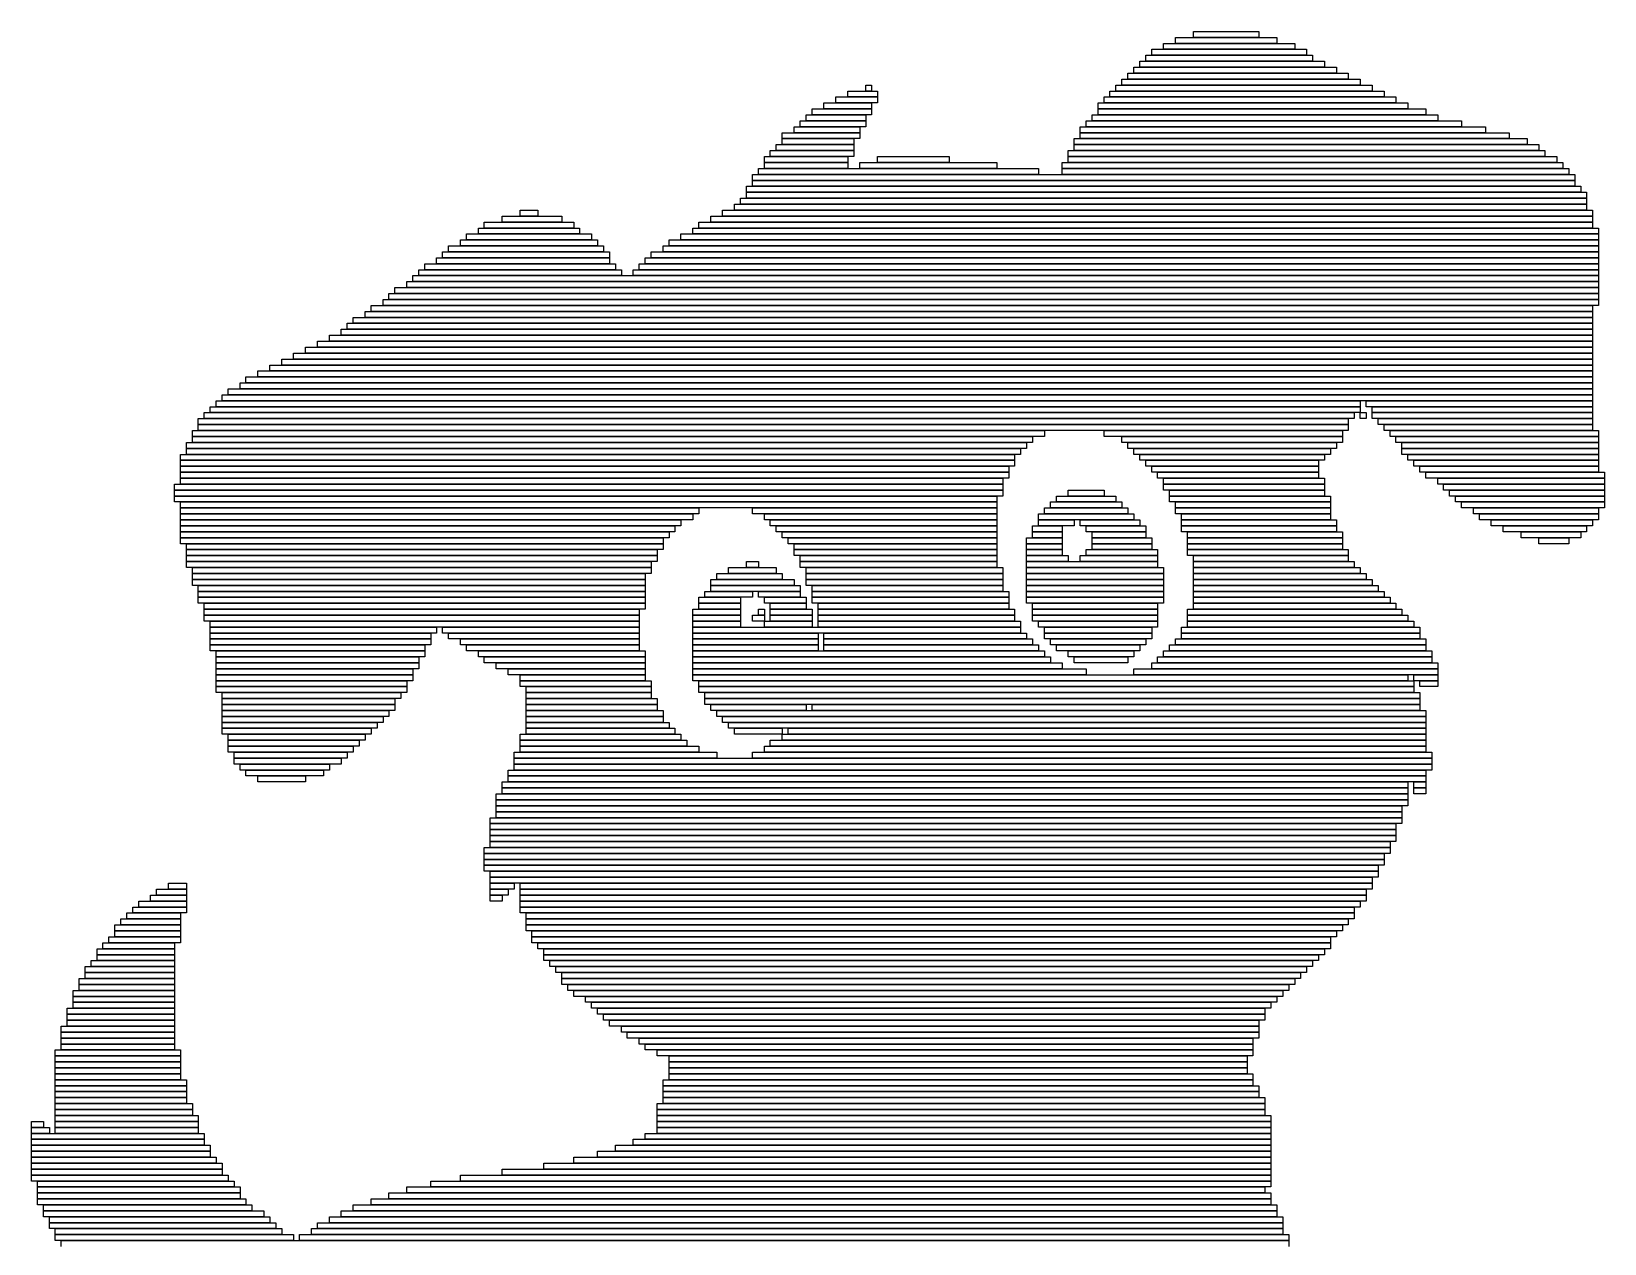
# Model space of a CAD drawing. Extents: x 379 to 644, y 319 to 705.
# Drawn here: x 380 to 644, y 501.5 to 705 of the extents above; entities that cross this region are included whole.
import ezdxf

# ---------------------------------------------------------------- set-up
doc = ezdxf.new("R2010")
doc.units = 0

msp = doc.modelspace()

# ---------------------------------------------------------------- linework, layer by layer
for p, q in [((575, 705), (586, 705)), ((575, 704), (575, 705)), ((586, 705), (586, 704)), ((570, 703), (592, 703)), ((570, 702), (570, 703)), ((572, 704), (589, 704)), ((572, 703), (572, 704)), ((589, 703), (572, 703)), ((586, 704), (575, 704)), ((589, 704), (589, 703)), ((592, 703), (592, 702)), ((566, 700), (597, 700)), ((566, 699), (566, 700)), ((567, 701), (595, 701)), ((567, 700), (567, 701)), ((595, 700), (567, 700)), ((568, 702), (594, 702)), ((568, 701), (568, 702)), ((594, 701), (568, 701)), ((592, 702), (570, 702)), ((594, 702), (594, 701)), ((595, 701), (595, 700)), ((597, 700), (597, 699)), ((563, 697), (603, 697)), ((563, 696), (563, 697)), ((564, 698), (601, 698)), ((564, 697), (564, 698)), ((601, 697), (564, 697)), ((565, 699), (599, 699)), ((565, 698), (565, 699)), ((599, 698), (565, 698)), ((597, 699), (566, 699)), ((599, 699), (599, 698)), ((601, 698), (601, 697)), ((603, 697), (603, 696)), ((517, 695), (522, 695)), ((517, 694), (517, 695)), ((520, 696), (521, 696)), ((520, 695), (520, 696)), ((521, 695), (520, 695)), ((521, 696), (521, 695)), ((522, 695), (522, 694)), ((561, 695), (607, 695)), ((561, 694), (561, 695)), ((562, 696), (605, 696)), ((562, 695), (562, 696)), ((605, 695), (562, 695)), ((603, 696), (563, 696)), ((605, 696), (605, 695)), ((607, 695), (607, 694)), ((511, 692), (521, 692)), ((511, 691), (511, 692)), ((513, 693), (521, 693)), ((513, 692), (513, 693)), ((521, 692), (513, 692)), ((515, 694), (522, 694)), ((515, 693), (515, 694)), ((522, 693), (515, 693)), ((522, 694), (517, 694)), ((521, 693), (521, 692)), ((521, 692), (521, 691)), ((522, 694), (522, 693)), ((559, 693), (611, 693)), ((559, 692), (559, 693)), ((611, 692), (559, 692)), ((559, 692), (614, 692)), ((559, 691), (559, 692)), ((560, 694), (609, 694)), ((560, 693), (560, 694)), ((609, 693), (560, 693)), ((607, 694), (561, 694)), ((609, 694), (609, 693)), ((611, 693), (611, 692)), ((614, 692), (614, 691)), ((509, 690), (520, 690)), ((509, 689), (509, 690)), ((510, 691), (520, 691)), ((510, 690), (510, 691)), ((520, 690), (510, 690)), ((521, 691), (511, 691)), ((520, 691), (520, 690)), ((520, 690), (520, 689)), ((557, 690), (620, 690)), ((557, 689), (557, 690)), ((558, 691), (616, 691)), ((558, 690), (558, 691)), ((616, 690), (558, 690)), ((614, 691), (559, 691)), ((616, 691), (616, 690)), ((620, 690), (620, 689)), ((506, 688), (519, 688)), ((506, 687), (506, 688)), ((519, 687), (506, 687)), ((506, 687), (518, 687)), ((506, 686), (506, 687)), ((508, 689), (519, 689)), ((508, 688), (508, 689)), ((519, 688), (508, 688)), ((520, 689), (509, 689)), ((518, 687), (518, 686)), ((519, 689), (519, 688)), ((519, 688), (519, 687)), ((555, 687), (631, 687)), ((555, 686), (555, 687)), ((556, 689), (624, 689)), ((556, 688), (556, 689)), ((624, 688), (556, 688)), ((556, 688), (628, 688)), ((556, 687), (556, 688)), ((628, 687), (556, 687)), ((620, 689), (557, 689)), ((624, 689), (624, 688)), ((628, 688), (628, 687)), ((631, 687), (631, 686)), ((503, 684), (517, 684)), ((503, 683), (503, 684)), ((504, 685), (518, 685)), ((504, 684), (504, 685)), ((518, 684), (504, 684)), ((505, 686), (518, 686)), ((505, 685), (505, 686)), ((518, 685), (505, 685)), ((518, 686), (506, 686)), ((517, 684), (517, 683)), ((518, 686), (518, 685)), ((518, 685), (518, 684)), ((522, 684), (534, 684)), ((522, 683), (522, 684)), ((534, 684), (534, 683)), ((554, 685), (634, 685)), ((554, 684), (554, 685)), ((634, 684), (554, 684)), ((554, 684), (636, 684)), ((554, 683), (554, 684)), ((631, 686), (555, 686)), ((555, 686), (633, 686)), ((555, 685), (555, 686)), ((633, 685), (555, 685)), ((633, 686), (633, 685)), ((634, 685), (634, 684)), ((636, 684), (636, 683)), ((502, 682), (549, 682)), ((502, 681), (502, 682)), ((517, 683), (503, 683)), ((503, 683), (517, 683)), ((503, 682), (503, 683)), ((517, 682), (503, 682)), ((517, 683), (517, 682)), ((519, 683), (542, 683)), ((519, 682), (519, 683)), ((542, 682), (519, 682)), ((534, 683), (522, 683)), ((542, 683), (542, 682)), ((549, 682), (549, 681)), ((553, 683), (637, 683)), ((553, 682), (553, 683)), ((637, 682), (553, 682)), ((553, 682), (638, 682)), ((553, 681), (553, 682)), ((636, 683), (554, 683)), ((637, 683), (637, 682)), ((638, 682), (638, 681)), ((500, 679), (640, 679)), ((500, 678), (500, 679)), ((501, 681), (639, 681)), ((501, 680), (501, 681)), ((639, 680), (501, 680)), ((501, 680), (639, 680)), ((501, 679), (501, 680)), ((639, 679), (501, 679)), ((549, 681), (502, 681)), ((638, 681), (553, 681)), ((639, 681), (639, 680)), ((639, 680), (639, 679)), ((640, 679), (640, 678)), ((498, 676), (641, 676)), ((498, 675), (498, 676)), ((499, 677), (641, 677)), ((499, 676), (499, 677)), ((641, 676), (499, 676)), ((640, 678), (500, 678)), ((500, 678), (641, 678)), ((500, 677), (500, 678)), ((641, 677), (500, 677)), ((641, 678), (641, 677)), ((641, 677), (641, 676)), ((641, 676), (641, 675)), ((459, 674), (469, 674)), ((459, 673), (459, 674)), ((462, 675), (465, 675)), ((462, 674), (462, 675)), ((465, 674), (462, 674)), ((465, 675), (465, 674)), ((469, 674), (469, 673)), ((494, 674), (642, 674)), ((494, 673), (494, 674)), ((496, 675), (642, 675)), ((496, 674), (496, 675)), ((642, 674), (496, 674)), ((641, 675), (498, 675)), ((642, 675), (642, 674)), ((642, 674), (642, 673)), ((453, 671), (474, 671)), ((453, 670), (453, 671)), ((455, 672), (472, 672)), ((455, 671), (455, 672)), ((472, 671), (455, 671)), ((456, 673), (471, 673)), ((456, 672), (456, 673)), ((471, 672), (456, 672)), ((469, 673), (459, 673)), ((471, 673), (471, 672)), ((472, 672), (472, 671)), ((474, 671), (474, 670)), ((489, 671), (643, 671)), ((489, 670), (489, 671)), ((491, 672), (643, 672)), ((491, 671), (491, 672)), ((643, 671), (491, 671)), ((492, 673), (642, 673)), ((492, 672), (492, 673)), ((642, 672), (492, 672)), ((642, 673), (494, 673)), ((642, 673), (642, 672)), ((643, 672), (643, 671)), ((643, 671), (643, 670)), ((449, 668), (477, 668)), ((449, 667), (449, 668)), ((450, 669), (476, 669)), ((450, 668), (450, 669)), ((476, 668), (450, 668)), ((452, 670), (475, 670)), ((452, 669), (452, 670)), ((475, 669), (452, 669)), ((474, 670), (453, 670)), ((475, 670), (475, 669)), ((476, 669), (476, 668)), ((477, 668), (477, 667)), ((484, 668), (643, 668)), ((484, 667), (484, 668)), ((486, 669), (643, 669)), ((486, 668), (486, 669)), ((643, 668), (486, 668)), ((487, 670), (643, 670)), ((487, 669), (487, 670)), ((643, 669), (487, 669)), ((643, 670), (489, 670)), ((643, 670), (643, 669)), ((643, 669), (643, 668)), ((643, 668), (643, 667)), ((446, 666), (478, 666)), ((446, 665), (446, 666)), ((448, 667), (477, 667)), ((448, 666), (448, 667)), ((477, 666), (448, 666)), ((477, 667), (449, 667)), ((477, 667), (477, 666)), ((478, 666), (478, 665)), ((482, 666), (643, 666)), ((482, 665), (482, 666)), ((483, 667), (643, 667)), ((483, 666), (483, 667)), ((643, 666), (483, 666)), ((643, 667), (484, 667)), ((643, 667), (643, 666)), ((643, 666), (643, 665)), ((443, 663), (643, 663)), ((443, 662), (443, 663)), ((444, 664), (643, 664)), ((444, 663), (444, 664)), ((643, 663), (444, 663)), ((445, 665), (479, 665)), ((445, 664), (445, 665)), ((479, 664), (445, 664)), ((478, 665), (446, 665)), ((479, 665), (479, 664)), ((481, 665), (643, 665)), ((481, 664), (481, 665)), ((643, 664), (481, 664)), ((643, 665), (482, 665)), ((643, 665), (643, 664)), ((643, 664), (643, 663)), ((643, 663), (643, 662)), ((439, 660), (643, 660)), ((439, 659), (439, 660)), ((440, 661), (643, 661)), ((440, 660), (440, 661)), ((643, 660), (440, 660)), ((441, 662), (643, 662)), ((441, 661), (441, 662)), ((643, 661), (441, 661)), ((643, 662), (443, 662)), ((643, 662), (643, 661)), ((643, 661), (643, 660)), ((643, 660), (643, 659)), ((436, 658), (642, 658)), ((436, 657), (436, 658)), ((437, 659), (642, 659)), ((437, 658), (437, 659)), ((642, 658), (437, 658)), ((643, 659), (439, 659)), ((642, 659), (642, 658)), ((642, 658), (642, 657)), ((432, 655), (642, 655)), ((432, 654), (432, 655)), ((433, 656), (642, 656)), ((433, 655), (433, 656)), ((642, 655), (433, 655)), ((434, 657), (642, 657)), ((434, 656), (434, 657)), ((642, 656), (434, 656)), ((642, 657), (436, 657)), ((642, 657), (642, 656)), ((642, 656), (642, 655)), ((642, 655), (642, 654)), ((428, 653), (642, 653)), ((428, 652), (428, 653)), ((430, 654), (642, 654)), ((430, 653), (430, 654)), ((642, 653), (430, 653)), ((642, 654), (432, 654)), ((642, 654), (642, 653)), ((642, 653), (642, 652)), ((422, 650), (642, 650)), ((422, 649), (422, 650)), ((424, 651), (642, 651)), ((424, 650), (424, 651)), ((642, 650), (424, 650)), ((426, 652), (642, 652)), ((426, 651), (426, 652)), ((642, 651), (426, 651)), ((642, 652), (428, 652)), ((642, 652), (642, 651)), ((642, 651), (642, 650)), ((642, 650), (642, 649)), ((416, 647), (642, 647)), ((416, 646), (416, 647)), ((418, 648), (642, 648)), ((418, 647), (418, 648)), ((642, 647), (418, 647)), ((420, 649), (642, 649)), ((420, 648), (420, 649)), ((642, 648), (420, 648)), ((642, 649), (422, 649)), ((642, 649), (642, 648)), ((642, 648), (642, 647)), ((642, 647), (642, 646)), ((413, 645), (642, 645)), ((413, 644), (413, 645)), ((415, 646), (642, 646)), ((415, 645), (415, 646)), ((642, 645), (415, 645)), ((642, 646), (416, 646)), ((642, 646), (642, 645)), ((642, 645), (642, 644)), ((410, 642), (603, 642)), ((410, 641), (410, 642)), ((411, 643), (603, 643)), ((411, 642), (411, 643)), ((603, 642), (411, 642)), ((412, 644), (642, 644)), ((412, 643), (412, 644)), ((642, 643), (412, 643)), ((642, 644), (413, 644)), ((603, 643), (603, 642)), ((603, 642), (603, 641)), ((604, 643), (642, 643)), ((604, 642), (604, 643)), ((642, 642), (604, 642)), ((605, 642), (642, 642)), ((605, 641), (605, 642)), ((642, 644), (642, 643)), ((642, 643), (642, 642)), ((642, 642), (642, 641)), ((408, 640), (601, 640)), ((408, 639), (408, 640)), ((601, 639), (408, 639)), ((408, 639), (601, 639)), ((408, 638), (408, 639)), ((409, 641), (602, 641)), ((409, 640), (409, 641)), ((602, 640), (409, 640)), ((603, 641), (410, 641)), ((601, 640), (601, 639)), ((601, 639), (601, 638)), ((602, 641), (602, 640)), ((603, 641), (604, 641)), ((603, 640), (603, 641)), ((604, 640), (603, 640)), ((604, 641), (604, 640)), ((642, 641), (605, 641)), ((605, 641), (642, 641)), ((605, 640), (605, 641)), ((642, 640), (605, 640)), ((606, 640), (642, 640)), ((606, 639), (606, 640)), ((642, 639), (606, 639)), ((607, 639), (642, 639)), ((607, 638), (607, 639)), ((642, 641), (642, 640)), ((642, 640), (642, 639)), ((642, 639), (642, 638)), ((407, 638), (550, 638)), ((407, 637), (407, 638)), ((550, 637), (407, 637)), ((407, 637), (548, 637)), ((407, 636), (407, 637)), ((601, 638), (408, 638)), ((548, 637), (548, 636)), ((550, 638), (550, 637)), ((560, 638), (600, 638)), ((560, 637), (560, 638)), ((600, 637), (560, 637)), ((563, 637), (600, 637)), ((563, 636), (563, 637)), ((600, 638), (600, 637)), ((600, 637), (600, 636)), ((642, 638), (607, 638)), ((608, 638), (643, 638)), ((608, 637), (608, 638)), ((643, 637), (608, 637)), ((609, 637), (643, 637)), ((609, 636), (609, 637)), ((643, 638), (643, 637)), ((643, 637), (643, 636)), ((405, 634), (545, 634)), ((405, 633), (405, 634)), ((406, 636), (547, 636)), ((406, 635), (406, 636)), ((547, 635), (406, 635)), ((406, 635), (546, 635)), ((406, 634), (406, 635)), ((546, 634), (406, 634)), ((548, 636), (407, 636)), ((545, 634), (545, 633)), ((546, 635), (546, 634)), ((547, 636), (547, 635)), ((600, 636), (563, 636)), ((564, 636), (599, 636)), ((564, 635), (564, 636)), ((599, 635), (564, 635)), ((565, 635), (598, 635)), ((565, 634), (565, 635)), ((598, 634), (565, 634)), ((566, 634), (597, 634)), ((566, 633), (566, 634)), ((597, 634), (597, 633)), ((598, 635), (598, 634)), ((599, 636), (599, 635)), ((643, 636), (609, 636)), ((610, 636), (643, 636)), ((610, 635), (610, 636)), ((643, 635), (610, 635)), ((610, 635), (643, 635)), ((610, 634), (610, 635)), ((643, 634), (610, 634)), ((611, 634), (643, 634)), ((611, 633), (611, 634)), ((643, 636), (643, 635)), ((643, 635), (643, 634)), ((643, 634), (643, 633)), ((545, 633), (405, 633)), ((405, 633), (545, 633)), ((405, 632), (405, 633)), ((545, 632), (405, 632)), ((405, 632), (544, 632)), ((405, 631), (405, 632)), ((544, 631), (405, 631)), ((405, 631), (544, 631)), ((405, 630), (405, 631)), ((544, 632), (544, 631)), ((544, 631), (544, 630)), ((545, 633), (545, 632)), ((597, 633), (566, 633)), ((567, 633), (596, 633)), ((567, 632), (567, 633)), ((596, 632), (567, 632)), ((568, 632), (596, 632)), ((568, 631), (568, 632)), ((596, 631), (568, 631)), ((569, 631), (596, 631)), ((569, 630), (569, 631)), ((596, 633), (596, 632)), ((596, 632), (596, 631)), ((596, 631), (596, 630)), ((643, 633), (611, 633)), ((612, 633), (643, 633)), ((612, 632), (612, 633)), ((643, 632), (612, 632)), ((613, 632), (643, 632)), ((613, 631), (613, 632)), ((643, 631), (613, 631)), ((614, 631), (644, 631)), ((614, 630), (614, 631)), ((643, 633), (643, 632)), ((643, 632), (643, 631)), ((644, 631), (644, 630)), ((404, 629), (543, 629)), ((404, 628), (404, 629)), ((544, 630), (405, 630)), ((405, 630), (543, 630)), ((405, 629), (405, 630)), ((543, 629), (405, 629)), ((543, 630), (543, 629)), ((543, 629), (543, 628)), ((596, 630), (569, 630)), ((570, 630), (597, 630)), ((570, 629), (570, 630)), ((597, 629), (570, 629)), ((570, 629), (597, 629)), ((570, 628), (570, 629)), ((597, 630), (597, 629)), ((597, 629), (597, 628)), ((644, 630), (614, 630)), ((616, 630), (644, 630)), ((616, 629), (616, 630)), ((644, 629), (616, 629)), ((617, 629), (644, 629)), ((617, 628), (617, 629)), ((644, 630), (644, 629)), ((644, 629), (644, 628)), ((543, 628), (404, 628)), ((404, 628), (543, 628)), ((404, 627), (404, 628)), ((543, 627), (404, 627)), ((404, 627), (542, 627)), ((404, 626), (404, 627)), ((542, 626), (404, 626)), ((405, 626), (542, 626)), ((405, 625), (405, 626)), ((542, 627), (542, 626)), ((542, 626), (542, 625)), ((543, 628), (543, 627)), ((551, 626), (563, 626)), ((551, 625), (551, 626)), ((552, 627), (562, 627)), ((552, 626), (552, 627)), ((562, 626), (552, 626)), ((554, 628), (560, 628)), ((554, 627), (554, 628)), ((560, 627), (554, 627)), ((560, 628), (560, 627)), ((562, 627), (562, 626)), ((563, 626), (563, 625)), ((597, 628), (570, 628)), ((571, 628), (597, 628)), ((571, 627), (571, 628)), ((597, 627), (571, 627)), ((571, 627), (598, 627)), ((571, 626), (571, 627)), ((598, 626), (571, 626)), ((572, 626), (598, 626)), ((572, 625), (572, 626)), ((597, 628), (597, 627)), ((598, 627), (598, 626)), ((598, 626), (598, 625)), ((644, 628), (617, 628)), ((618, 628), (644, 628)), ((618, 627), (618, 628)), ((644, 627), (618, 627)), ((619, 627), (644, 627)), ((619, 626), (619, 627)), ((644, 626), (619, 626)), ((620, 626), (644, 626)), ((620, 625), (620, 626)), ((644, 628), (644, 627)), ((644, 627), (644, 626)), ((644, 626), (644, 625)), ((542, 625), (405, 625)), ((405, 625), (492, 625)), ((405, 624), (405, 625)), ((492, 624), (405, 624)), ((405, 624), (491, 624)), ((405, 623), (405, 624)), ((491, 624), (491, 623)), ((492, 625), (492, 624)), ((501, 625), (542, 625)), ((501, 624), (501, 625)), ((542, 624), (501, 624)), ((503, 624), (542, 624)), ((503, 623), (503, 624)), ((542, 625), (542, 624)), ((542, 624), (542, 623)), ((549, 624), (565, 624)), ((549, 623), (549, 624)), ((550, 625), (564, 625)), ((550, 624), (550, 625)), ((564, 624), (550, 624)), ((563, 625), (551, 625)), ((564, 625), (564, 624)), ((565, 624), (565, 623)), ((598, 625), (572, 625)), ((572, 625), (598, 625)), ((572, 624), (572, 625)), ((598, 624), (572, 624)), ((573, 624), (598, 624)), ((573, 623), (573, 624)), ((598, 625), (598, 624)), ((598, 624), (598, 623)), ((644, 625), (620, 625)), ((622, 625), (643, 625)), ((622, 624), (622, 625)), ((643, 624), (622, 624)), ((623, 624), (643, 624)), ((623, 623), (623, 624)), ((643, 625), (643, 624)), ((643, 624), (643, 623)), ((491, 623), (405, 623)), ((405, 623), (489, 623)), ((405, 622), (405, 623)), ((489, 622), (405, 622)), ((405, 622), (488, 622)), ((405, 621), (405, 622)), ((488, 621), (405, 621)), ((405, 621), (487, 621)), ((405, 620), (405, 621)), ((487, 621), (487, 620)), ((488, 622), (488, 621)), ((489, 623), (489, 622)), ((542, 623), (503, 623)), ((504, 623), (542, 623)), ((504, 622), (504, 623)), ((542, 622), (504, 622)), ((505, 622), (542, 622)), ((505, 621), (505, 622)), ((542, 621), (505, 621)), ((506, 621), (542, 621)), ((506, 620), (506, 621)), ((542, 623), (542, 622)), ((542, 622), (542, 621)), ((542, 621), (542, 620)), ((548, 622), (553, 622)), ((548, 621), (548, 622)), ((553, 621), (548, 621)), ((548, 621), (553, 621)), ((548, 620), (548, 621)), ((565, 623), (549, 623)), ((549, 623), (555, 623)), ((549, 622), (549, 623)), ((555, 622), (549, 622)), ((553, 622), (553, 621)), ((553, 621), (553, 620)), ((555, 623), (555, 622)), ((556, 623), (566, 623)), ((556, 622), (556, 623)), ((566, 622), (556, 622)), ((557, 622), (567, 622)), ((557, 621), (557, 622)), ((567, 621), (557, 621)), ((558, 621), (567, 621)), ((558, 620), (558, 621)), ((566, 623), (566, 622)), ((567, 622), (567, 621)), ((567, 621), (567, 620)), ((598, 623), (573, 623)), ((573, 623), (599, 623)), ((573, 622), (573, 623)), ((599, 622), (573, 622)), ((573, 622), (599, 622)), ((573, 621), (573, 622)), ((599, 621), (573, 621)), ((574, 621), (600, 621)), ((574, 620), (574, 621)), ((599, 623), (599, 622)), ((599, 622), (599, 621)), ((600, 621), (600, 620)), ((643, 623), (623, 623)), ((625, 623), (642, 623)), ((625, 622), (625, 623)), ((642, 622), (625, 622)), ((627, 622), (641, 622)), ((627, 621), (627, 622)), ((641, 621), (627, 621)), ((630, 621), (640, 621)), ((630, 620), (630, 621)), ((640, 621), (640, 620)), ((641, 622), (641, 621)), ((642, 623), (642, 622)), ((487, 620), (405, 620)), ((405, 620), (486, 620)), ((405, 619), (405, 620)), ((486, 619), (405, 619)), ((406, 619), (486, 619)), ((406, 618), (406, 619)), ((486, 618), (406, 618)), ((406, 618), (485, 618)), ((406, 617), (406, 618)), ((485, 618), (485, 617)), ((486, 620), (486, 619)), ((486, 619), (486, 618)), ((542, 620), (506, 620)), ((507, 620), (542, 620)), ((507, 619), (507, 620)), ((542, 619), (507, 619)), ((508, 619), (542, 619)), ((508, 618), (508, 619)), ((542, 618), (508, 618)), ((508, 618), (542, 618)), ((508, 617), (508, 618)), ((542, 620), (542, 619)), ((542, 619), (542, 618)), ((542, 618), (542, 617)), ((547, 620), (553, 620)), ((547, 619), (547, 620)), ((553, 619), (547, 619)), ((547, 619), (553, 619)), ((547, 618), (547, 619)), ((553, 618), (547, 618)), ((547, 618), (553, 618)), ((547, 617), (547, 618)), ((553, 620), (548, 620)), ((553, 620), (553, 619)), ((553, 619), (553, 618)), ((553, 618), (553, 617)), ((557, 618), (569, 618)), ((557, 617), (557, 618)), ((567, 620), (558, 620)), ((558, 620), (568, 620)), ((558, 619), (558, 620)), ((568, 619), (558, 619)), ((558, 619), (568, 619)), ((558, 618), (558, 619)), ((568, 618), (558, 618)), ((568, 620), (568, 619)), ((568, 619), (568, 618)), ((569, 618), (569, 617)), ((600, 620), (574, 620)), ((574, 620), (600, 620)), ((574, 619), (574, 620)), ((600, 619), (574, 619)), ((574, 619), (600, 619)), ((574, 618), (574, 619)), ((600, 618), (574, 618)), ((574, 618), (601, 618)), ((574, 617), (574, 618)), ((600, 620), (600, 619)), ((600, 619), (600, 618)), ((601, 618), (601, 617)), ((640, 620), (630, 620)), ((633, 620), (638, 620)), ((633, 619), (633, 620)), ((638, 619), (633, 619)), ((638, 620), (638, 619)), ((485, 617), (406, 617)), ((406, 617), (485, 617)), ((406, 616), (406, 617)), ((485, 616), (406, 616)), ((406, 616), (484, 616)), ((406, 615), (406, 616)), ((484, 616), (484, 615)), ((485, 617), (485, 616)), ((500, 616), (502, 616)), ((500, 615), (500, 616)), ((502, 616), (502, 615)), ((542, 617), (508, 617)), ((509, 617), (542, 617)), ((509, 616), (509, 617)), ((542, 616), (509, 616)), ((509, 616), (542, 616)), ((509, 615), (509, 616)), ((542, 617), (542, 616)), ((542, 616), (542, 615)), ((553, 617), (547, 617)), ((547, 617), (554, 617)), ((547, 616), (547, 617)), ((554, 616), (547, 616)), ((547, 616), (569, 616)), ((547, 615), (547, 616)), ((554, 617), (554, 616)), ((556, 617), (569, 617)), ((556, 616), (556, 617)), ((569, 616), (556, 616)), ((569, 617), (557, 617)), ((569, 617), (569, 616)), ((569, 616), (569, 615)), ((601, 617), (574, 617)), ((575, 617), (601, 617)), ((575, 616), (575, 617)), ((601, 616), (575, 616)), ((575, 616), (602, 616)), ((575, 615), (575, 616)), ((601, 617), (601, 616)), ((602, 616), (602, 615)), ((484, 615), (406, 615)), ((407, 615), (484, 615)), ((407, 614), (407, 615)), ((484, 614), (407, 614)), ((407, 614), (483, 614)), ((407, 613), (407, 614)), ((483, 613), (407, 613)), ((407, 613), (483, 613)), ((407, 612), (407, 613)), ((483, 614), (483, 613)), ((483, 613), (483, 612)), ((484, 615), (484, 614)), ((494, 613), (508, 613)), ((494, 612), (494, 613)), ((495, 614), (506, 614)), ((495, 613), (495, 614)), ((506, 613), (495, 613)), ((497, 615), (505, 615)), ((497, 614), (497, 615)), ((505, 614), (497, 614)), ((502, 615), (500, 615)), ((505, 615), (505, 614)), ((506, 614), (506, 613)), ((508, 613), (508, 612)), ((542, 615), (509, 615)), ((510, 615), (543, 615)), ((510, 614), (510, 615)), ((543, 614), (510, 614)), ((510, 614), (543, 614)), ((510, 613), (510, 614)), ((543, 613), (510, 613)), ((510, 613), (543, 613)), ((510, 612), (510, 613)), ((543, 615), (543, 614)), ((543, 614), (543, 613)), ((543, 613), (543, 612)), ((569, 615), (547, 615)), ((547, 615), (570, 615)), ((547, 614), (547, 615)), ((570, 614), (547, 614)), ((547, 614), (570, 614)), ((547, 613), (547, 614)), ((570, 613), (547, 613)), ((547, 613), (570, 613)), ((547, 612), (547, 613)), ((570, 615), (570, 614)), ((570, 614), (570, 613)), ((570, 613), (570, 612)), ((602, 615), (575, 615)), ((575, 615), (603, 615)), ((575, 614), (575, 615)), ((603, 614), (575, 614)), ((575, 614), (604, 614)), ((575, 613), (575, 614)), ((604, 613), (575, 613)), ((575, 613), (605, 613)), ((575, 612), (575, 613)), ((603, 615), (603, 614)), ((604, 614), (604, 613)), ((605, 613), (605, 612)), ((483, 612), (407, 612)), ((408, 612), (483, 612)), ((408, 611), (408, 612)), ((483, 611), (408, 611)), ((408, 611), (483, 611)), ((408, 610), (408, 611)), ((483, 610), (408, 610)), ((408, 610), (483, 610)), ((408, 609), (408, 610)), ((483, 612), (483, 611)), ((483, 611), (483, 610)), ((483, 610), (483, 609)), ((492, 610), (499, 610)), ((492, 609), (492, 610)), ((493, 611), (501, 611)), ((493, 610), (493, 611)), ((501, 610), (493, 610)), ((508, 612), (494, 612)), ((494, 612), (509, 612)), ((494, 611), (494, 612)), ((509, 611), (494, 611)), ((499, 610), (499, 609)), ((501, 611), (501, 610)), ((502, 611), (509, 611)), ((502, 610), (502, 611)), ((509, 610), (502, 610)), ((503, 610), (510, 610)), ((503, 609), (503, 610)), ((509, 612), (509, 611)), ((509, 611), (509, 610)), ((543, 612), (510, 612)), ((510, 610), (510, 609)), ((511, 612), (543, 612)), ((511, 611), (511, 612)), ((543, 611), (511, 611)), ((511, 611), (544, 611)), ((511, 610), (511, 611)), ((544, 610), (511, 610)), ((511, 610), (544, 610)), ((511, 609), (511, 610)), ((543, 612), (543, 611)), ((544, 611), (544, 610)), ((544, 610), (544, 609)), ((570, 612), (547, 612)), ((547, 612), (570, 612)), ((547, 611), (547, 612)), ((570, 611), (547, 611)), ((547, 611), (570, 611)), ((547, 610), (547, 611)), ((570, 610), (547, 610)), ((547, 610), (570, 610)), ((547, 609), (547, 610)), ((570, 612), (570, 611)), ((570, 611), (570, 610)), ((570, 610), (570, 609)), ((605, 612), (575, 612)), ((575, 612), (606, 612)), ((575, 611), (575, 612)), ((606, 611), (575, 611)), ((575, 611), (607, 611)), ((575, 610), (575, 611)), ((607, 610), (575, 610)), ((575, 610), (608, 610)), ((575, 609), (575, 610)), ((606, 612), (606, 611)), ((607, 611), (607, 610)), ((608, 610), (608, 609)), ((483, 609), (408, 609)), ((409, 609), (483, 609)), ((409, 608), (409, 609)), ((483, 608), (409, 608)), ((409, 608), (482, 608)), ((409, 607), (409, 608)), ((482, 608), (482, 607)), ((483, 609), (483, 608)), ((491, 608), (499, 608)), ((491, 607), (491, 608)), ((499, 609), (492, 609)), ((492, 609), (499, 609)), ((492, 608), (492, 609)), ((499, 608), (492, 608)), ((499, 609), (499, 608)), ((499, 608), (499, 607)), ((502, 608), (503, 608)), ((502, 607), (502, 608)), ((510, 609), (503, 609)), ((503, 608), (503, 607)), ((504, 609), (510, 609)), ((504, 608), (504, 609)), ((510, 608), (504, 608)), ((504, 608), (511, 608)), ((504, 607), (504, 608)), ((510, 609), (510, 608)), ((544, 609), (511, 609)), ((511, 608), (511, 607)), ((512, 609), (544, 609)), ((512, 608), (512, 609)), ((544, 608), (512, 608)), ((512, 608), (545, 608)), ((512, 607), (512, 608)), ((544, 609), (544, 608)), ((545, 608), (545, 607)), ((570, 609), (547, 609)), ((548, 609), (569, 609)), ((548, 608), (548, 609)), ((569, 608), (548, 608)), ((548, 608), (569, 608)), ((548, 607), (548, 608)), ((569, 609), (569, 608)), ((569, 608), (569, 607)), ((574, 608), (610, 608)), ((574, 607), (574, 608)), ((608, 609), (575, 609)), ((575, 609), (609, 609)), ((575, 608), (575, 609)), ((609, 608), (575, 608)), ((609, 609), (609, 608)), ((610, 608), (610, 607)), ((482, 607), (409, 607)), ((409, 607), (482, 607)), ((409, 606), (409, 607)), ((482, 606), (409, 606)), ((410, 606), (482, 606)), ((410, 605), (410, 606)), ((482, 605), (410, 605)), ((410, 605), (448, 605)), ((410, 604), (410, 605)), ((448, 605), (448, 604)), ((449, 605), (482, 605)), ((449, 604), (449, 605)), ((482, 607), (482, 606)), ((482, 606), (482, 605)), ((482, 605), (482, 604)), ((499, 607), (491, 607)), ((491, 607), (499, 607)), ((491, 606), (491, 607)), ((499, 606), (491, 606)), ((491, 606), (499, 606)), ((491, 605), (491, 606)), ((499, 605), (491, 605)), ((491, 605), (546, 605)), ((491, 604), (491, 605)), ((499, 607), (499, 606)), ((499, 606), (499, 605)), ((501, 607), (503, 607)), ((501, 606), (501, 607)), ((503, 606), (501, 606)), ((503, 607), (502, 607)), ((503, 607), (503, 606)), ((503, 606), (511, 606)), ((503, 605), (503, 606)), ((511, 605), (503, 605)), ((511, 607), (504, 607)), ((504, 607), (511, 607)), ((504, 606), (504, 607)), ((511, 606), (504, 606)), ((511, 607), (511, 606)), ((511, 606), (511, 605)), ((545, 607), (512, 607)), ((512, 607), (545, 607)), ((512, 606), (512, 607)), ((545, 606), (512, 606)), ((512, 606), (546, 606)), ((512, 605), (512, 606)), ((546, 605), (512, 605)), ((545, 607), (545, 606)), ((546, 606), (546, 605)), ((546, 605), (546, 604)), ((569, 607), (548, 607)), ((548, 607), (569, 607)), ((548, 606), (548, 607)), ((569, 606), (548, 606)), ((549, 606), (569, 606)), ((549, 605), (549, 606)), ((569, 605), (549, 605)), ((550, 605), (568, 605)), ((550, 604), (550, 605)), ((568, 605), (568, 604)), ((569, 607), (569, 606)), ((569, 606), (569, 605)), ((573, 605), (613, 605)), ((573, 604), (573, 605)), ((610, 607), (574, 607)), ((574, 607), (611, 607)), ((574, 606), (574, 607)), ((611, 606), (574, 606)), ((574, 606), (612, 606)), ((574, 605), (574, 606)), ((612, 605), (574, 605)), ((611, 607), (611, 606)), ((612, 606), (612, 605)), ((613, 605), (613, 604)), ((448, 604), (410, 604)), ((410, 604), (447, 604)), ((410, 603), (410, 604)), ((447, 603), (410, 603)), ((410, 603), (447, 603)), ((410, 602), (410, 603)), ((447, 602), (410, 602)), ((410, 602), (446, 602)), ((410, 601), (410, 602)), ((446, 602), (446, 601)), ((447, 604), (447, 603)), ((447, 603), (447, 602)), ((482, 604), (449, 604)), ((450, 604), (482, 604)), ((450, 603), (450, 604)), ((482, 603), (450, 603)), ((452, 603), (482, 603)), ((452, 602), (452, 603)), ((482, 602), (452, 602)), ((453, 602), (482, 602)), ((453, 601), (453, 602)), ((482, 604), (482, 603)), ((482, 603), (482, 602)), ((482, 602), (482, 601)), ((546, 604), (491, 604)), ((491, 604), (512, 604)), ((491, 603), (491, 604)), ((512, 603), (491, 603)), ((491, 603), (512, 603)), ((491, 602), (491, 603)), ((512, 602), (491, 602)), ((491, 602), (512, 602)), ((491, 601), (491, 602)), ((512, 604), (512, 603)), ((512, 603), (512, 602)), ((512, 602), (512, 601)), ((513, 604), (547, 604)), ((513, 603), (513, 604)), ((547, 603), (513, 603)), ((513, 603), (548, 603)), ((513, 602), (513, 603)), ((548, 602), (513, 602)), ((513, 602), (549, 602)), ((513, 601), (513, 602)), ((547, 604), (547, 603)), ((548, 603), (548, 602)), ((549, 602), (549, 601)), ((568, 604), (550, 604)), ((550, 604), (568, 604)), ((550, 603), (550, 604)), ((568, 603), (550, 603)), ((551, 603), (567, 603)), ((551, 602), (551, 603)), ((567, 602), (551, 602)), ((552, 602), (566, 602)), ((552, 601), (552, 602)), ((566, 602), (566, 601)), ((567, 603), (567, 602)), ((568, 604), (568, 603)), ((571, 602), (614, 602)), ((571, 601), (571, 602)), ((572, 603), (614, 603)), ((572, 602), (572, 603)), ((614, 602), (572, 602)), ((613, 604), (573, 604)), ((573, 604), (613, 604)), ((573, 603), (573, 604)), ((613, 603), (573, 603)), ((613, 604), (613, 603)), ((614, 603), (614, 602)), ((614, 602), (614, 601)), ((446, 601), (410, 601)), ((411, 601), (446, 601)), ((411, 600), (411, 601)), ((446, 600), (411, 600)), ((411, 600), (445, 600)), ((411, 599), (411, 600)), ((445, 600), (445, 599)), ((446, 601), (446, 600)), ((482, 601), (453, 601)), ((455, 601), (483, 601)), ((455, 600), (455, 601)), ((483, 600), (455, 600)), ((456, 600), (483, 600)), ((456, 599), (456, 600)), ((483, 601), (483, 600)), ((483, 600), (483, 599)), ((512, 601), (491, 601)), ((491, 601), (550, 601)), ((491, 600), (491, 601)), ((550, 600), (491, 600)), ((491, 600), (551, 600)), ((491, 599), (491, 600)), ((549, 601), (513, 601)), ((550, 601), (550, 600)), ((551, 600), (551, 599)), ((566, 601), (552, 601)), ((554, 601), (565, 601)), ((554, 600), (554, 601)), ((565, 600), (554, 600)), ((555, 600), (564, 600)), ((555, 599), (555, 600)), ((564, 600), (564, 599)), ((565, 601), (565, 600)), ((569, 600), (615, 600)), ((569, 599), (569, 600)), ((570, 601), (615, 601)), ((570, 600), (570, 601)), ((615, 600), (570, 600)), ((614, 601), (571, 601)), ((615, 601), (615, 600)), ((615, 600), (615, 599)), ((445, 599), (411, 599)), ((411, 599), (445, 599)), ((411, 598), (411, 599)), ((445, 598), (411, 598)), ((411, 598), (444, 598)), ((411, 597), (411, 598)), ((444, 597), (411, 597)), ((411, 597), (444, 597)), ((411, 596), (411, 597)), ((444, 598), (444, 597)), ((444, 597), (444, 596)), ((445, 599), (445, 598)), ((483, 599), (456, 599)), ((458, 599), (483, 599)), ((458, 598), (458, 599)), ((483, 598), (458, 598)), ((460, 598), (483, 598)), ((460, 597), (460, 598)), ((483, 597), (460, 597)), ((462, 597), (483, 597)), ((462, 596), (462, 597)), ((483, 599), (483, 598)), ((483, 598), (483, 597)), ((483, 597), (483, 596)), ((551, 599), (491, 599)), ((491, 599), (553, 599)), ((491, 598), (491, 599)), ((553, 598), (491, 598)), ((491, 598), (557, 598)), ((491, 597), (491, 598)), ((557, 597), (491, 597)), ((491, 597), (611, 597)), ((491, 596), (491, 597)), ((553, 599), (553, 598)), ((564, 599), (555, 599)), ((557, 598), (557, 597)), ((565, 598), (616, 598)), ((565, 597), (565, 598)), ((616, 597), (565, 597)), ((568, 599), (616, 599)), ((568, 598), (568, 599)), ((616, 598), (568, 598)), ((615, 599), (569, 599)), ((611, 597), (611, 596)), ((612, 597), (616, 597)), ((612, 596), (612, 597)), ((616, 599), (616, 598)), ((616, 598), (616, 597)), ((616, 597), (616, 596)), ((444, 596), (411, 596)), ((411, 596), (443, 596)), ((411, 595), (411, 596)), ((443, 595), (411, 595)), ((411, 595), (443, 595)), ((411, 594), (411, 595)), ((443, 594), (411, 594)), ((412, 594), (442, 594)), ((412, 593), (412, 594)), ((442, 594), (442, 593)), ((443, 596), (443, 595)), ((443, 595), (443, 594)), ((483, 596), (462, 596)), ((462, 596), (484, 596)), ((462, 595), (462, 596)), ((484, 595), (462, 595)), ((463, 595), (484, 595)), ((463, 594), (463, 595)), ((484, 594), (463, 594)), ((463, 594), (484, 594)), ((463, 593), (463, 594)), ((484, 596), (484, 595)), ((484, 595), (484, 594)), ((484, 594), (484, 593)), ((611, 596), (491, 596)), ((492, 596), (612, 596)), ((492, 595), (492, 596)), ((612, 595), (492, 595)), ((492, 595), (612, 595)), ((492, 594), (492, 595)), ((612, 594), (492, 594)), ((493, 594), (613, 594)), ((493, 593), (493, 594)), ((616, 596), (612, 596)), ((612, 596), (612, 595)), ((612, 595), (612, 594)), ((613, 596), (616, 596)), ((613, 595), (613, 596)), ((616, 595), (613, 595)), ((613, 594), (613, 593)), ((616, 596), (616, 595)), ((442, 593), (412, 593)), ((412, 593), (441, 593)), ((412, 592), (412, 593)), ((441, 592), (412, 592)), ((412, 592), (441, 592)), ((412, 591), (412, 592)), ((441, 593), (441, 592)), ((441, 592), (441, 591)), ((484, 593), (463, 593)), ((463, 593), (485, 593)), ((463, 592), (463, 593)), ((485, 592), (463, 592)), ((463, 592), (485, 592)), ((463, 591), (463, 592)), ((485, 593), (485, 592)), ((485, 592), (485, 591)), ((613, 593), (493, 593)), ((493, 593), (613, 593)), ((493, 592), (493, 593)), ((613, 592), (493, 592)), ((494, 592), (510, 592)), ((494, 591), (494, 592)), ((510, 592), (510, 591)), ((511, 592), (613, 592)), ((511, 591), (511, 592)), ((613, 593), (613, 592)), ((613, 592), (613, 591)), ((441, 591), (412, 591)), ((412, 591), (440, 591)), ((412, 590), (412, 591)), ((440, 590), (412, 590)), ((412, 590), (439, 590)), ((412, 589), (412, 590)), ((439, 589), (412, 589)), ((412, 589), (438, 589)), ((412, 588), (412, 589)), ((438, 589), (438, 588)), ((439, 590), (439, 589)), ((440, 591), (440, 590)), ((485, 591), (463, 591)), ((463, 591), (486, 591)), ((463, 590), (463, 591)), ((486, 590), (463, 590)), ((463, 590), (486, 590)), ((463, 589), (463, 590)), ((486, 589), (463, 589)), ((463, 589), (487, 589)), ((463, 588), (463, 589)), ((486, 591), (486, 590)), ((486, 590), (486, 589)), ((487, 589), (487, 588)), ((510, 591), (494, 591)), ((495, 591), (614, 591)), ((495, 590), (495, 591)), ((614, 590), (495, 590)), ((496, 590), (614, 590)), ((496, 589), (496, 590)), ((614, 589), (496, 589)), ((497, 589), (614, 589)), ((497, 588), (497, 589)), ((613, 591), (511, 591)), ((614, 591), (614, 590)), ((614, 590), (614, 589)), ((614, 589), (614, 588)), ((438, 588), (412, 588)), ((412, 588), (437, 588)), ((412, 587), (412, 588)), ((437, 587), (412, 587)), ((413, 587), (436, 587)), ((413, 586), (413, 587)), ((436, 587), (436, 586)), ((437, 588), (437, 587)), ((462, 587), (489, 587)), ((462, 586), (462, 587)), ((487, 588), (463, 588)), ((463, 588), (488, 588)), ((463, 587), (463, 588)), ((488, 587), (463, 587)), ((488, 588), (488, 587)), ((489, 587), (489, 586)), ((614, 588), (497, 588)), ((498, 588), (506, 588)), ((498, 587), (498, 588)), ((506, 587), (498, 587)), ((506, 588), (506, 587)), ((506, 587), (614, 587)), ((506, 586), (506, 587)), ((507, 588), (614, 588)), ((507, 587), (507, 588)), ((614, 587), (507, 587)), ((614, 588), (614, 587)), ((614, 587), (614, 586)), ((436, 586), (413, 586)), ((413, 586), (435, 586)), ((413, 585), (413, 586)), ((435, 585), (413, 585)), ((413, 585), (434, 585)), ((413, 584), (413, 585)), ((434, 584), (413, 584)), ((414, 584), (433, 584)), ((414, 583), (414, 584)), ((433, 584), (433, 583)), ((434, 585), (434, 584)), ((435, 586), (435, 585)), ((461, 584), (495, 584)), ((461, 583), (461, 584)), ((489, 586), (462, 586)), ((462, 586), (490, 586)), ((462, 585), (462, 586)), ((490, 585), (462, 585)), ((462, 585), (492, 585)), ((462, 584), (462, 585)), ((492, 584), (462, 584)), ((490, 586), (490, 585)), ((492, 585), (492, 584)), ((495, 584), (495, 583)), ((501, 584), (615, 584)), ((501, 583), (501, 584)), ((503, 585), (614, 585)), ((503, 584), (503, 585)), ((614, 584), (503, 584)), ((504, 586), (614, 586)), ((504, 585), (504, 586)), ((614, 585), (504, 585)), ((614, 586), (506, 586)), ((614, 586), (614, 585)), ((614, 585), (614, 584)), ((615, 584), (615, 583)), ((433, 583), (414, 583)), ((414, 583), (432, 583)), ((414, 582), (414, 583)), ((432, 582), (414, 582)), ((415, 582), (430, 582)), ((415, 581), (415, 582)), ((430, 581), (415, 581)), ((416, 581), (429, 581)), ((416, 580), (416, 581)), ((429, 581), (429, 580)), ((430, 582), (430, 581)), ((432, 583), (432, 582)), ((460, 581), (614, 581)), ((460, 580), (460, 581)), ((495, 583), (461, 583)), ((461, 583), (615, 583)), ((461, 582), (461, 583)), ((615, 582), (461, 582)), ((461, 582), (615, 582)), ((461, 581), (461, 582)), ((615, 581), (461, 581)), ((615, 583), (501, 583)), ((614, 581), (614, 580)), ((615, 583), (615, 582)), ((615, 582), (615, 581)), ((429, 580), (416, 580)), ((418, 580), (426, 580)), ((418, 579), (418, 580)), ((426, 579), (418, 579)), ((426, 580), (426, 579)), ((459, 579), (611, 579)), ((459, 578), (459, 579)), ((614, 580), (460, 580)), ((460, 580), (614, 580)), ((460, 579), (460, 580)), ((614, 579), (460, 579)), ((611, 579), (611, 578)), ((612, 579), (614, 579)), ((612, 578), (612, 579)), ((614, 580), (614, 579)), ((614, 579), (614, 578)), ((458, 577), (611, 577)), ((458, 576), (458, 577)), ((611, 576), (458, 576)), ((458, 576), (611, 576)), ((458, 575), (458, 576)), ((611, 578), (459, 578)), ((459, 578), (611, 578)), ((459, 577), (459, 578)), ((611, 577), (459, 577)), ((611, 578), (611, 577)), ((611, 577), (611, 576)), ((611, 576), (611, 575)), ((614, 578), (612, 578)), ((612, 578), (614, 578)), ((612, 577), (612, 578)), ((614, 577), (612, 577)), ((614, 578), (614, 577)), ((457, 573), (610, 573)), ((457, 572), (457, 573)), ((611, 575), (458, 575)), ((458, 575), (610, 575)), ((458, 574), (458, 575)), ((610, 574), (458, 574)), ((458, 574), (610, 574)), ((458, 573), (458, 574)), ((610, 573), (458, 573)), ((610, 575), (610, 574)), ((610, 574), (610, 573)), ((610, 573), (610, 572)), ((610, 572), (457, 572)), ((457, 572), (609, 572)), ((457, 571), (457, 572)), ((609, 571), (457, 571)), ((457, 571), (609, 571)), ((457, 570), (457, 571)), ((609, 572), (609, 571)), ((609, 571), (609, 570)), ((456, 568), (608, 568)), ((456, 567), (456, 568)), ((609, 570), (457, 570)), ((457, 570), (609, 570)), ((457, 569), (457, 570)), ((609, 569), (457, 569)), ((457, 569), (608, 569)), ((457, 568), (457, 569)), ((608, 568), (457, 568)), ((608, 569), (608, 568)), ((608, 568), (608, 567)), ((609, 570), (609, 569)), ((608, 567), (456, 567)), ((456, 567), (607, 567)), ((456, 566), (456, 567)), ((607, 566), (456, 566)), ((456, 566), (607, 566)), ((456, 565), (456, 566)), ((607, 565), (456, 565)), ((456, 565), (606, 565)), ((456, 564), (456, 565)), ((606, 565), (606, 564)), ((607, 567), (607, 566)), ((607, 566), (607, 565)), ((606, 564), (456, 564)), ((457, 564), (606, 564)), ((457, 563), (457, 564)), ((606, 563), (457, 563)), ((457, 563), (605, 563)), ((457, 562), (457, 563)), ((605, 563), (605, 562)), ((606, 564), (606, 563)), ((400, 560), (406, 560)), ((400, 559), (400, 560)), ((401, 561), (406, 561)), ((401, 560), (401, 561)), ((406, 560), (401, 560)), ((403, 562), (406, 562)), ((403, 561), (403, 562)), ((406, 561), (403, 561)), ((406, 562), (406, 561)), ((406, 561), (406, 560)), ((406, 560), (406, 559)), ((605, 562), (457, 562)), ((457, 562), (461, 562)), ((457, 561), (457, 562)), ((461, 561), (457, 561)), ((457, 561), (460, 561)), ((457, 560), (457, 561)), ((460, 560), (457, 560)), ((457, 560), (459, 560)), ((457, 559), (457, 560)), ((459, 560), (459, 559)), ((460, 561), (460, 560)), ((461, 562), (461, 561)), ((462, 562), (605, 562)), ((462, 561), (462, 562)), ((605, 561), (462, 561)), ((462, 561), (604, 561)), ((462, 560), (462, 561)), ((604, 560), (462, 560)), ((462, 560), (604, 560)), ((462, 559), (462, 560)), ((604, 561), (604, 560)), ((604, 560), (604, 559)), ((605, 562), (605, 561)), ((397, 558), (406, 558)), ((397, 557), (397, 558)), ((398, 559), (406, 559)), ((398, 558), (398, 559)), ((406, 558), (398, 558)), ((406, 559), (400, 559)), ((406, 559), (406, 558)), ((406, 558), (406, 557)), ((459, 559), (457, 559)), ((604, 559), (462, 559)), ((462, 559), (603, 559)), ((462, 558), (462, 559)), ((603, 558), (462, 558)), ((462, 558), (602, 558)), ((462, 557), (462, 558)), ((602, 558), (602, 557)), ((603, 559), (603, 558)), ((394, 555), (405, 555)), ((394, 554), (394, 555)), ((395, 556), (405, 556)), ((395, 555), (395, 556)), ((405, 555), (395, 555)), ((396, 557), (405, 557)), ((396, 556), (396, 557)), ((405, 556), (396, 556)), ((406, 557), (397, 557)), ((405, 557), (405, 556)), ((405, 556), (405, 555)), ((405, 555), (405, 554)), ((602, 557), (462, 557)), ((463, 557), (602, 557)), ((463, 556), (463, 557)), ((602, 556), (463, 556)), ((463, 556), (601, 556)), ((463, 555), (463, 556)), ((601, 555), (463, 555)), ((463, 555), (600, 555)), ((463, 554), (463, 555)), ((600, 555), (600, 554)), ((601, 556), (601, 555)), ((602, 557), (602, 556)), ((392, 552), (404, 552)), ((392, 551), (392, 552)), ((393, 553), (405, 553)), ((393, 552), (393, 553)), ((405, 552), (393, 552)), ((405, 554), (394, 554)), ((394, 554), (405, 554)), ((394, 553), (394, 554)), ((405, 553), (394, 553)), ((404, 552), (404, 551)), ((405, 554), (405, 553)), ((405, 553), (405, 552)), ((600, 554), (463, 554)), ((464, 554), (599, 554)), ((464, 553), (464, 554)), ((599, 553), (464, 553)), ((464, 553), (598, 553)), ((464, 552), (464, 553)), ((598, 552), (464, 552)), ((465, 552), (598, 552)), ((465, 551), (465, 552)), ((598, 553), (598, 552)), ((598, 552), (598, 551)), ((599, 554), (599, 553)), ((391, 551), (404, 551)), ((391, 550), (391, 551)), ((404, 550), (391, 550)), ((391, 550), (404, 550)), ((391, 549), (391, 550)), ((404, 551), (392, 551)), ((404, 551), (404, 550)), ((404, 550), (404, 549)), ((598, 551), (465, 551)), ((466, 551), (597, 551)), ((466, 550), (466, 551)), ((597, 550), (466, 550)), ((466, 550), (596, 550)), ((466, 549), (466, 550)), ((596, 550), (596, 549)), ((597, 551), (597, 550)), ((389, 548), (404, 548)), ((389, 547), (389, 548)), ((404, 547), (389, 547)), ((389, 547), (404, 547)), ((389, 546), (389, 547)), ((390, 549), (404, 549)), ((390, 548), (390, 549)), ((404, 548), (390, 548)), ((404, 549), (391, 549)), ((404, 549), (404, 548)), ((404, 548), (404, 547)), ((404, 547), (404, 546)), ((596, 549), (466, 549)), ((467, 549), (595, 549)), ((467, 548), (467, 549)), ((595, 548), (467, 548)), ((468, 548), (594, 548)), ((468, 547), (468, 548)), ((594, 547), (468, 547)), ((469, 547), (593, 547)), ((469, 546), (469, 547)), ((593, 547), (593, 546)), ((594, 548), (594, 547)), ((595, 549), (595, 548)), ((387, 544), (404, 544)), ((387, 543), (387, 544)), ((388, 546), (404, 546)), ((388, 545), (388, 546)), ((404, 545), (388, 545)), ((388, 545), (404, 545)), ((388, 544), (388, 545)), ((404, 544), (388, 544)), ((404, 546), (389, 546)), ((404, 546), (404, 545)), ((404, 545), (404, 544)), ((404, 544), (404, 543)), ((593, 546), (469, 546)), ((469, 546), (592, 546)), ((469, 545), (469, 546)), ((592, 545), (469, 545)), ((470, 545), (591, 545)), ((470, 544), (470, 545)), ((591, 544), (470, 544)), ((471, 544), (590, 544)), ((471, 543), (471, 544)), ((590, 544), (590, 543)), ((591, 545), (591, 544)), ((592, 546), (592, 545)), ((404, 543), (387, 543)), ((387, 543), (404, 543)), ((387, 542), (387, 543)), ((404, 542), (387, 542)), ((387, 542), (404, 542)), ((387, 541), (387, 542)), ((404, 543), (404, 542)), ((404, 542), (404, 541)), ((590, 543), (471, 543)), ((473, 543), (589, 543)), ((473, 542), (473, 543)), ((589, 542), (473, 542)), ((474, 542), (588, 542)), ((474, 541), (474, 542)), ((588, 542), (588, 541)), ((589, 543), (589, 542)), ((386, 541), (404, 541)), ((386, 540), (386, 541)), ((404, 540), (386, 540)), ((386, 540), (404, 540)), ((386, 539), (386, 540)), ((404, 539), (386, 539)), ((386, 539), (404, 539)), ((386, 538), (386, 539)), ((404, 541), (387, 541)), ((404, 541), (404, 540)), ((404, 540), (404, 539)), ((404, 539), (404, 538)), ((588, 541), (474, 541)), ((475, 541), (587, 541)), ((475, 540), (475, 541)), ((587, 540), (475, 540)), ((476, 540), (587, 540)), ((476, 539), (476, 540)), ((587, 539), (476, 539)), ((477, 539), (586, 539)), ((477, 538), (477, 539)), ((586, 539), (586, 538)), ((587, 541), (587, 540)), ((587, 540), (587, 539)), ((385, 538), (404, 538)), ((385, 537), (385, 538)), ((404, 537), (385, 537)), ((385, 537), (404, 537)), ((385, 536), (385, 537)), ((404, 536), (385, 536)), ((385, 536), (404, 536)), ((385, 535), (385, 536)), ((404, 538), (386, 538)), ((404, 538), (404, 537)), ((404, 537), (404, 536)), ((404, 536), (404, 535)), ((586, 538), (477, 538)), ((479, 538), (586, 538)), ((479, 537), (479, 538)), ((586, 537), (479, 537)), ((480, 537), (586, 537)), ((480, 536), (480, 537)), ((586, 536), (480, 536)), ((482, 536), (585, 536)), ((482, 535), (482, 536)), ((585, 536), (585, 535)), ((586, 538), (586, 537)), ((586, 537), (586, 536)), ((384, 534), (405, 534)), ((384, 533), (384, 534)), ((404, 535), (385, 535)), ((385, 535), (404, 535)), ((385, 534), (385, 535)), ((404, 534), (385, 534)), ((404, 535), (404, 534)), ((405, 534), (405, 533)), ((585, 535), (482, 535)), ((483, 535), (585, 535)), ((483, 534), (483, 535)), ((585, 534), (483, 534)), ((485, 534), (585, 534)), ((485, 533), (485, 534)), ((585, 535), (585, 534)), ((585, 534), (585, 533)), ((405, 533), (384, 533)), ((384, 533), (405, 533)), ((384, 532), (384, 533)), ((405, 532), (384, 532)), ((384, 532), (405, 532)), ((384, 531), (384, 532)), ((405, 531), (384, 531)), ((384, 531), (405, 531)), ((384, 530), (384, 531)), ((405, 533), (405, 532)), ((405, 532), (405, 531)), ((405, 531), (405, 530)), ((585, 533), (485, 533)), ((487, 533), (584, 533)), ((487, 532), (487, 533)), ((584, 532), (487, 532)), ((487, 532), (584, 532)), ((487, 531), (487, 532)), ((584, 531), (487, 531)), ((487, 531), (584, 531)), ((487, 530), (487, 531)), ((584, 533), (584, 532)), ((584, 532), (584, 531)), ((584, 531), (584, 530)), ((405, 530), (384, 530)), ((384, 530), (405, 530)), ((384, 529), (384, 530)), ((405, 529), (384, 529)), ((384, 529), (406, 529)), ((384, 528), (384, 529)), ((406, 528), (384, 528)), ((384, 528), (406, 528)), ((384, 527), (384, 528)), ((405, 530), (405, 529)), ((406, 529), (406, 528)), ((406, 528), (406, 527)), ((486, 529), (585, 529)), ((486, 528), (486, 529)), ((585, 528), (486, 528)), ((486, 528), (586, 528)), ((486, 527), (486, 528)), ((584, 530), (487, 530)), ((487, 530), (585, 530)), ((487, 529), (487, 530)), ((585, 529), (487, 529)), ((585, 530), (585, 529)), ((585, 529), (585, 528)), ((586, 528), (586, 527)), ((406, 527), (384, 527)), ((384, 527), (406, 527)), ((384, 526), (384, 527)), ((406, 526), (384, 526)), ((384, 526), (406, 526)), ((384, 525), (384, 526)), ((406, 527), (406, 526)), ((406, 526), (406, 525)), ((586, 527), (486, 527)), ((486, 527), (586, 527)), ((486, 526), (486, 527)), ((586, 526), (486, 526)), ((486, 526), (587, 526)), ((486, 525), (486, 526)), ((586, 527), (586, 526)), ((587, 526), (587, 525)), ((406, 525), (384, 525)), ((384, 525), (407, 525)), ((384, 524), (384, 525)), ((407, 524), (384, 524)), ((384, 524), (407, 524)), ((384, 523), (384, 524)), ((407, 523), (384, 523)), ((384, 523), (408, 523)), ((384, 522), (384, 523)), ((407, 525), (407, 524)), ((407, 524), (407, 523)), ((408, 523), (408, 522)), ((485, 525), (587, 525)), ((485, 524), (485, 525)), ((587, 524), (485, 524)), ((485, 524), (587, 524)), ((485, 523), (485, 524)), ((587, 523), (485, 523)), ((485, 523), (588, 523)), ((485, 522), (485, 523)), ((587, 525), (486, 525)), ((587, 525), (587, 524)), ((587, 524), (587, 523)), ((588, 523), (588, 522)), ((380, 522), (382, 522)), ((380, 521), (380, 522)), ((382, 521), (380, 521)), ((380, 521), (383, 521)), ((380, 520), (380, 521)), ((382, 522), (382, 521)), ((383, 521), (383, 520)), ((408, 522), (384, 522)), ((384, 522), (408, 522)), ((384, 521), (384, 522)), ((408, 521), (384, 521)), ((384, 521), (408, 521)), ((384, 520), (384, 521)), ((408, 522), (408, 521)), ((408, 521), (408, 520)), ((588, 522), (485, 522)), ((485, 522), (588, 522)), ((485, 521), (485, 522)), ((588, 521), (485, 521)), ((485, 521), (588, 521)), ((485, 520), (485, 521)), ((588, 522), (588, 521)), ((588, 521), (588, 520)), ((383, 520), (380, 520)), ((380, 520), (409, 520)), ((380, 519), (380, 520)), ((409, 519), (380, 519)), ((380, 519), (409, 519)), ((380, 518), (380, 519)), ((409, 518), (380, 518)), ((380, 518), (410, 518)), ((380, 517), (380, 518)), ((408, 520), (384, 520)), ((409, 520), (409, 519)), ((409, 519), (409, 518)), ((410, 518), (410, 517)), ((478, 518), (588, 518)), ((478, 517), (478, 518)), ((481, 519), (588, 519)), ((481, 518), (481, 519)), ((588, 518), (481, 518)), ((483, 520), (588, 520)), ((483, 519), (483, 520)), ((588, 519), (483, 519)), ((588, 520), (485, 520)), ((588, 520), (588, 519)), ((588, 519), (588, 518)), ((588, 518), (588, 517)), ((410, 517), (380, 517)), ((380, 517), (410, 517)), ((380, 516), (380, 517)), ((410, 516), (380, 516)), ((380, 516), (411, 516)), ((380, 515), (380, 516)), ((411, 515), (380, 515)), ((380, 515), (412, 515)), ((380, 514), (380, 515)), ((410, 517), (410, 516)), ((411, 516), (411, 515)), ((412, 515), (412, 514)), ((466, 515), (588, 515)), ((466, 514), (466, 515)), ((471, 516), (588, 516)), ((471, 515), (471, 516)), ((588, 515), (471, 515)), ((475, 517), (588, 517)), ((475, 516), (475, 517)), ((588, 516), (475, 516)), ((588, 517), (478, 517)), ((588, 517), (588, 516)), ((588, 516), (588, 515)), ((588, 515), (588, 514)), ((412, 514), (380, 514)), ((380, 514), (412, 514)), ((380, 513), (380, 514)), ((412, 513), (380, 513)), ((380, 513), (413, 513)), ((380, 512), (380, 513)), ((412, 514), (412, 513)), ((413, 513), (413, 512)), ((452, 513), (588, 513)), ((452, 512), (452, 513)), ((459, 514), (588, 514)), ((459, 513), (459, 514)), ((588, 513), (459, 513)), ((588, 514), (466, 514)), ((588, 514), (588, 513)), ((588, 513), (588, 512)), ((413, 512), (380, 512)), ((381, 512), (414, 512)), ((381, 511), (381, 512)), ((414, 511), (381, 511)), ((381, 511), (415, 511)), ((381, 510), (381, 511)), ((415, 510), (381, 510)), ((381, 510), (415, 510)), ((381, 509), (381, 510)), ((414, 512), (414, 511)), ((415, 511), (415, 510)), ((415, 510), (415, 509)), ((440, 510), (588, 510)), ((440, 509), (440, 510)), ((443, 511), (587, 511)), ((443, 510), (443, 511)), ((587, 510), (443, 510)), ((447, 512), (588, 512)), ((447, 511), (447, 512)), ((588, 511), (447, 511)), ((588, 512), (452, 512)), ((587, 511), (587, 510)), ((588, 512), (588, 511)), ((588, 510), (588, 509)), ((415, 509), (381, 509)), ((381, 509), (416, 509)), ((381, 508), (381, 509)), ((416, 508), (381, 508)), ((382, 508), (417, 508)), ((382, 507), (382, 508)), ((417, 507), (382, 507)), ((382, 507), (419, 507)), ((382, 506), (382, 507)), ((416, 509), (416, 508)), ((417, 508), (417, 507)), ((419, 507), (419, 506)), ((432, 507), (589, 507)), ((432, 506), (432, 507)), ((434, 508), (589, 508)), ((434, 507), (434, 508)), ((589, 507), (434, 507)), ((437, 509), (588, 509)), ((437, 508), (437, 509)), ((588, 508), (437, 508)), ((588, 509), (440, 509)), ((588, 509), (588, 508)), ((589, 508), (589, 507)), ((589, 507), (589, 506)), ((419, 506), (382, 506)), ((383, 506), (420, 506)), ((383, 505), (383, 506)), ((420, 505), (383, 505)), ((383, 505), (421, 505)), ((383, 504), (383, 505)), ((420, 506), (420, 505)), ((421, 505), (421, 504)), ((428, 505), (590, 505)), ((428, 504), (428, 505)), ((430, 506), (590, 506)), ((430, 505), (430, 506)), ((590, 505), (430, 505)), ((589, 506), (432, 506)), ((590, 506), (590, 505)), ((590, 505), (590, 504)), ((421, 504), (383, 504)), ((384, 504), (422, 504)), ((384, 503), (384, 504)), ((422, 503), (384, 503)), ((384, 503), (424, 503)), ((384, 502), (384, 503)), ((424, 502), (384, 502)), ((385, 502), (591, 502)), ((385, 501), (385, 502)), ((422, 504), (422, 503)), ((424, 503), (424, 502)), ((425, 503), (591, 503)), ((425, 502), (425, 503)), ((591, 502), (425, 502)), ((427, 504), (590, 504)), ((427, 503), (427, 504)), ((590, 503), (427, 503)), ((590, 504), (428, 504)), ((590, 504), (590, 503)), ((591, 503), (591, 502)), ((591, 502), (591, 501))]:
    msp.add_line(p, q)

doc.saveas('drawing.dxf')
